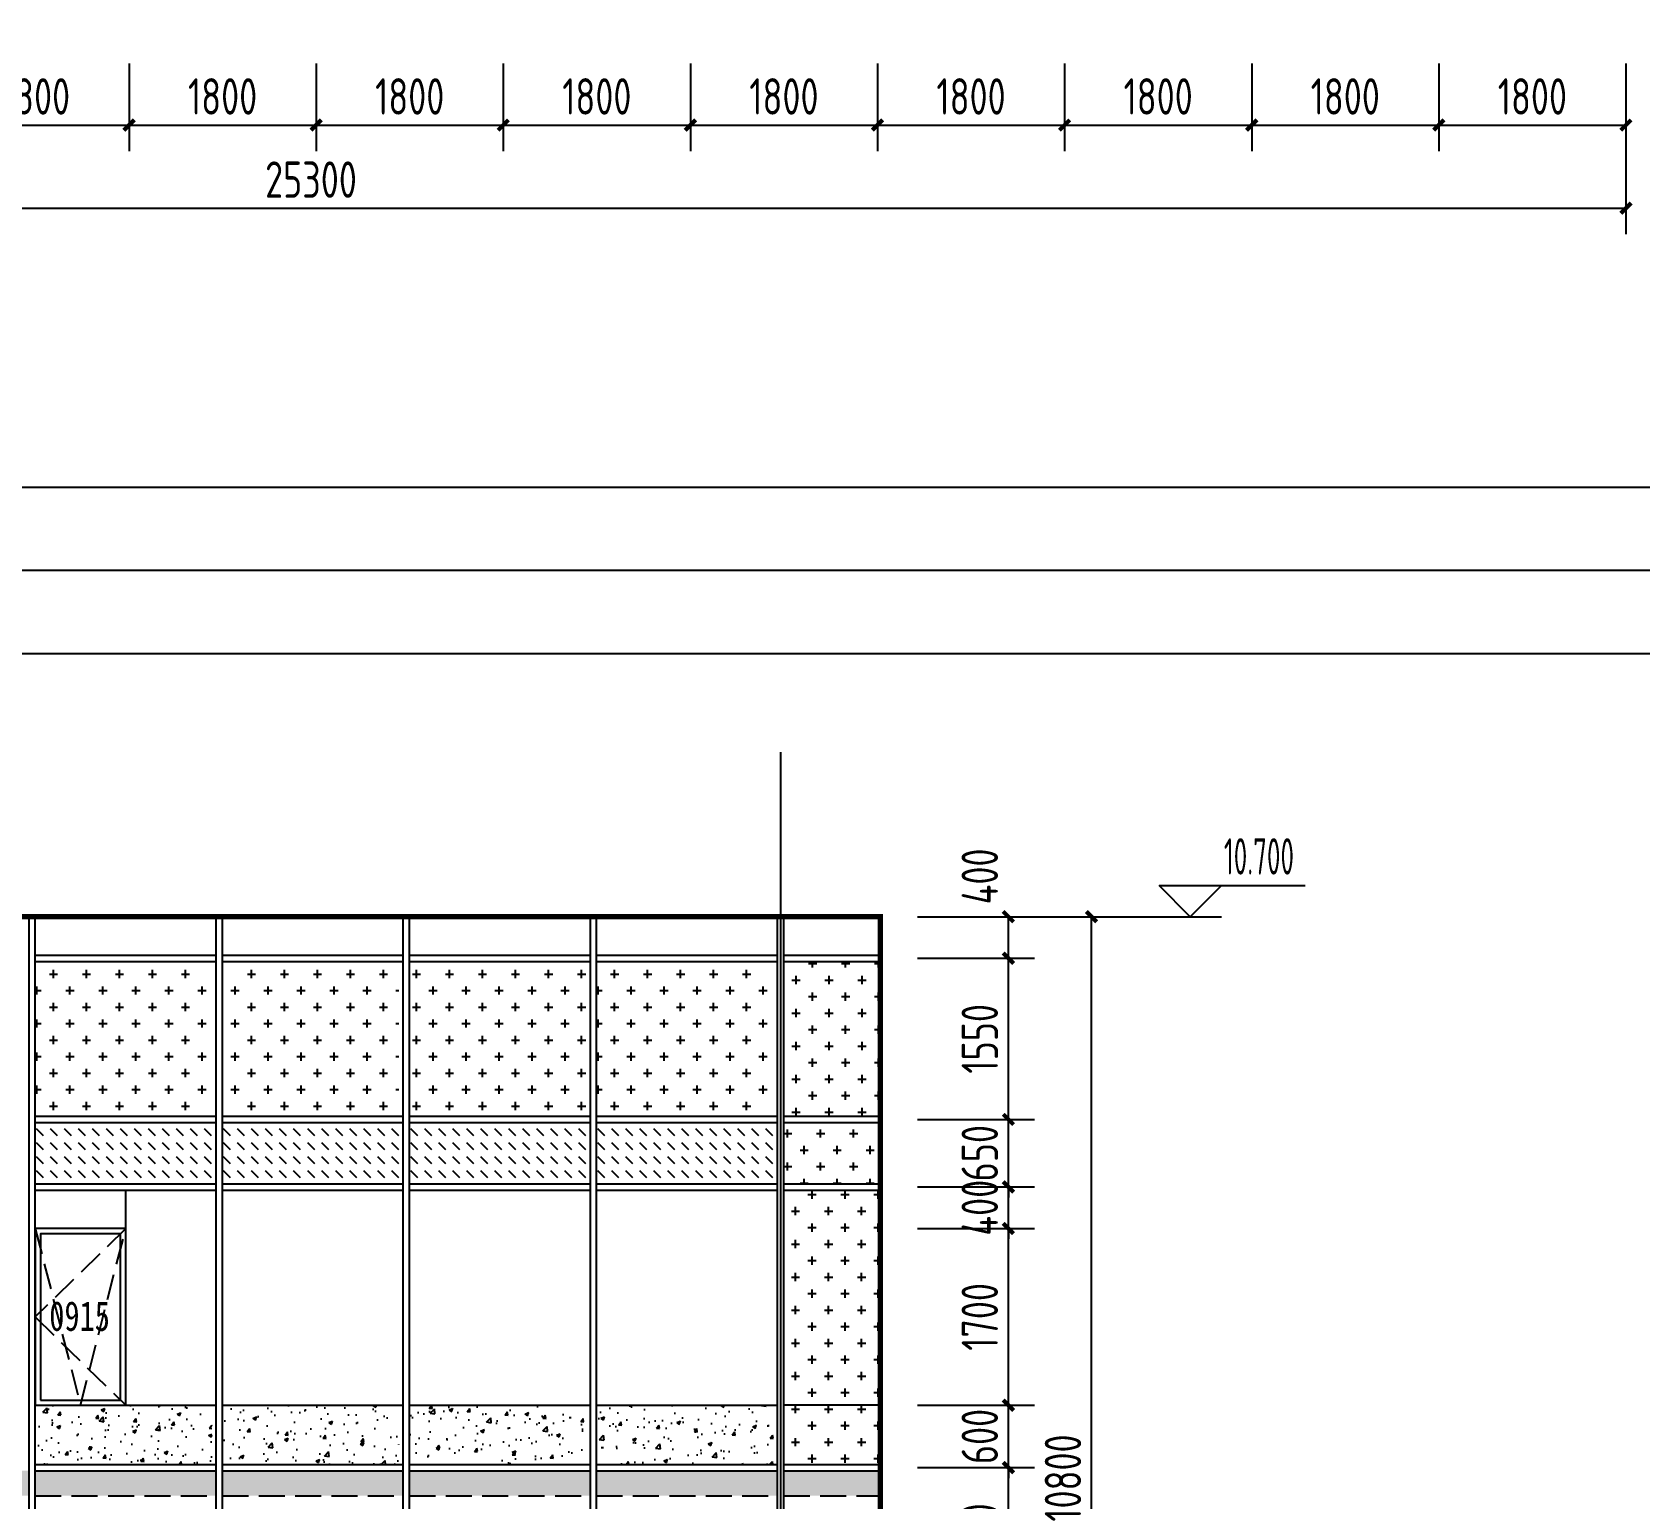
# Model space of a CAD drawing. Extents: x -280168 to 205214, y -148835 to -64913.
# Drawn here: x -179630 to -164164, y -136864 to -122756 of the extents above; entities that cross this region are included whole.
import ezdxf

# ---------------------------------------------------------------- set-up
doc = ezdxf.new("R2010")
doc.units = 0
doc.header["$LTSCALE"] = 1000
doc.header["$MEASUREMENT"] = 0
doc.linetypes.add('DASH', pattern=[0.35, 0.25, -0.1])
for name, color, linetype in [('01-标注_尺寸', 124, 'Continuous'), ('01-标注_标高', 200, 'Continuous'), ('02-TEXT_标注', 130, 'Continuous'), ('05-填充_156', 156, 'Continuous'), ('05-填充_天正', 14, 'Continuous'), ('A-0-图名图例', 2, 'Continuous'), ('A-C_玻璃幕墙', 140, 'Continuous'), ('A-C_窗', 140, 'Continuous'), ('E-立面轮廓', 241, 'Continuous')]:
    doc.layers.add(name, color=color, linetype=linetype)
doc.layers.add('04-不打印_辅助线', color=165, linetype='Continuous', plot=False)
doc.styles.add('_TCH_DIM', font='ros1.shx', dxfattribs={"width": 0.75, "bigfont": 'jd.shx'})
doc.styles.add('_TCH_DIM_T3', font='ros1.shx', dxfattribs={"width": 0.85, "bigfont": 'jd.shx'})
doc.styles.get("Standard").update_dxf_attribs({"font": 'STXIHEI_0.TTF', "width": 0.75})
doc.dimstyles.new('_TCH_ARCH&&100', dxfattribs={"dimtxt": 350, "dimasz": 100, "dimexe": 250, "dimexo": 300, "dimgap": 100, "dimtad": 1, "dimdec": 0, "dimzin": 0, "dimdsep": 46, "dimtxsty": '_TCH_DIM_T3', "dimblk": 'ARCHTICK', "dimcen": 0.09, "dimclrt": 7, "dimazin": 2, "dimtfac": 1, "dimtdec": 0, "dimtix": 1, "dimtmove": 2, "dimatfit": 3, "dimfxl": 0, "dimtolj": 1, "dimtzin": 0, "dimarcsym": 0})

# ---------------------------------------------------------------- blocks, each defined once
blk = doc.blocks.new('*U623')
at = {"layer": 'A-C_玻璃幕墙'}
for p, q in [((-870, 30), (870, 30)), ((-870, -30), (870, -30))]:
    blk.add_line(p, q, dxfattribs=at)
blk = doc.blocks.new('*U624')
at = {"layer": 'A-C_玻璃幕墙', "color": 0, "linetype": 'ByBlock', "lineweight": -2, "transparency": 16777216}
for p in [(-5400, 0), (-3600, 0), (-1800, 0), (0, 0)]:
    blk.add_blockref('*U623', p, dxfattribs=at)
blk = doc.blocks.new('*U625')
at = {"layer": 'A-C_玻璃幕墙'}
for p, q in [((-870, 30), (870, 30)), ((-870, -30), (870, -30))]:
    blk.add_line(p, q, dxfattribs=at)
blk = doc.blocks.new('*U626')
at = {"layer": 'A-C_玻璃幕墙', "color": 0, "linetype": 'ByBlock', "lineweight": -2, "transparency": 16777216}
for p in [(-5400, 0), (-3600, 0), (-1800, 0), (0, 0)]:
    blk.add_blockref('*U625', p, dxfattribs=at)
blk = doc.blocks.new('*U627')
at = {"layer": 'A-C_玻璃幕墙'}
for p, q in [((-870, 30), (870, 30)), ((-870, -30), (870, -30))]:
    blk.add_line(p, q, dxfattribs=at)
blk = doc.blocks.new('*U628')
at = {"layer": 'A-C_玻璃幕墙', "color": 0, "linetype": 'ByBlock', "lineweight": -2, "transparency": 16777216}
for p in [(-5400, 0), (-3600, 0), (-1800, 0), (0, 0)]:
    blk.add_blockref('*U627', p, dxfattribs=at)
blk = doc.blocks.new('*U629')
at = {"layer": 'A-C_玻璃幕墙'}
blk.add_line((-870, 0), (870, 0), dxfattribs=at)
blk = doc.blocks.new('*U630')
at = {"layer": 'A-C_玻璃幕墙', "color": 0, "linetype": 'ByBlock', "lineweight": -2, "transparency": 16777216}
for p in [(-5400, 0), (-3600, 0), (-1800, 0), (0, 0)]:
    blk.add_blockref('*U629', p, dxfattribs=at)
blk = doc.blocks.new('*U631')
at = {"layer": '05-填充_156'}
h = blk.add_hatch(dxfattribs=at)
h.set_pattern_fill('CROSS', color=136, scale=100)
h.set_pattern_definition([(0, (-156128.72, 157902.89), (158.75, 158.75), [79.375, -238.125]), (90, (-156089.03, 157863.2), (-158.75, 158.75), [79.375, -238.125])])
h.paths.add_polyline_path([(-1320, 920), (378, 920), (378, -570), (-1320, -570)])
blk = doc.blocks.new('*U632')
at = {"color": 0, "linetype": 'ByBlock', "lineweight": -2, "transparency": 16777216}
for p in [(-5400, 0), (-3600, 0), (-1800, 0), (0, 0)]:
    blk.add_blockref('*U631', p, dxfattribs=at)
blk = doc.blocks.new('*U619')
at = {"layer": '05-填充_天正'}
h = blk.add_hatch(dxfattribs=at)
h.set_pattern_fill('AR-CONC', color=256, scale=200)
h.set_pattern_definition([(50, (-156128.72, 161537.9), (364.36934, -31.87817), [38.1, -419.1]), (355, (-156128.72, 161537.9), (-70.48565, 382.1133), [30.48, -335.28]), (100.451, (-156098.36, 161535.23), (293.885, 350.2334), [32.38, -356.18]), (46.1842, (-156128.7, 161639.5), (542.1581, -84.0847), [57.15, -628.65]), (96.6356, (-156083.54, 161632.5), (474.8085, 494.8511), [48.57, -534.27]), (351.184, (-156128.7, 161639.5), (474.8092, 494.8502), [45.72, -502.92]), (21, (-156077.92, 161614.1), (303.22976, -204.53104), [38.1, -419.1]), (326, (-156077.92, 161614.1), (123.60406, 368.37593), [30.48, -335.28]), (71.4514, (-156052.65, 161597.04), (426.833, 163.8457), [32.38, -356.18]), (37.5, (-156128.72, 161537.89), (6.17721, 169.11008), [0, -331.216, 0, -340.36, 0, -336.55]), (7.5, (-156128.72, 161537.89), (133.63933, 200.36115), [0, -194.056, 0, -323.596, 0, -128.27]), (327.5, (-156242, 161537.89), (271.18119, -11.45749), [0, -127, 0, -396.24, 0, -525.78]), (317.5, (-156292.8, 161537.89), (296.25836, 50.85298), [0, -165.1, 0, -263.144, 0, -373.38])])
h.paths.add_polyline_path([(-420, 285), (1278, 285), (1278, -285), (-420, -285)])
blk = doc.blocks.new('*U620')
at = {"color": 0, "linetype": 'ByBlock', "lineweight": -2, "transparency": 16777216}
for p in [(-5400, 0), (-3600, 0), (-1800, 0), (0, 0)]:
    blk.add_blockref('*U619', p, dxfattribs=at)
blk = doc.blocks.new('*U643')
at = {"layer": 'A-C_玻璃幕墙'}
for p, q in [((-30, -2025), (-30, 8675)), ((30, -2025), (30, 8675))]:
    blk.add_line(p, q, dxfattribs=at)
blk = doc.blocks.new('*U644')
at = {"layer": 'A-C_玻璃幕墙', "color": 0, "linetype": 'ByBlock', "lineweight": -2, "transparency": 16777216}
for p in [(-7200, 0), (-5400, 0), (-3600, 0), (-1800, 0), (0, 0)]:
    blk.add_blockref('*U643', p, dxfattribs=at)
blk = doc.blocks.new('*U645')
at = {"layer": 'A-C_玻璃幕墙'}
for p, q in [((-870, 30), (870, 30)), ((-870, -30), (870, -30))]:
    blk.add_line(p, q, dxfattribs=at)
blk = doc.blocks.new('*U646')
at = {"layer": 'A-C_玻璃幕墙', "color": 0, "linetype": 'ByBlock', "lineweight": -2, "transparency": 16777216}
for p in [(-5400, 0), (-3600, 0), (-1800, 0), (0, 0)]:
    blk.add_blockref('*U645', p, dxfattribs=at)
blk = doc.blocks.new('A$C145657A9')
for points in [[(15, -2075), (885, -2075), (885, -375), (15, -375)], [(65, -2025), (835, -2025), (835, -425), (65, -425)]]:
    blk.add_lwpolyline(points, close=True)
at = {"linetype": 'DASH'}
for points in [[(15, -375), (450, -2075), (885, -375)], [(885, -375), (15, -1225), (885, -2075)]]:
    blk.add_lwpolyline(points, dxfattribs=at)
at = {"layer": '04-不打印_辅助线', "width": 0.75}
blk.add_text('0915', height=285.4, dxfattribs=at).set_placement((150, -1359))
blk = doc.blocks.new('*U659')
at = {"layer": 'A-C_窗'}
blk.add_line((435, -1035), (435, 1035), dxfattribs=at)
blk.add_blockref('A$C145657A9', (-450, 1040), dxfattribs=at)
blk = doc.blocks.new('*U660')
at = {"color": 0, "linetype": 'ByBlock', "lineweight": -2, "transparency": 16777216}
blk.add_blockref('*U659', (0, 0), dxfattribs=at)
blk = doc.blocks.new('_ArchTick')
at = {"color": 0, "linetype": 'ByBlock', "const_width": 0.4}
blk.add_lwpolyline([(-0.5, -0.5), (0.5, 0.5)], dxfattribs=at)
blk = doc.blocks.new('*D1050')
at = {"layer": '01-标注_尺寸', "color": 0, "lineweight": -2, "transparency": 16777216}
for p, q in [((-180498, -123056), (-180498, -123899)), ((-178698, -123056), (-178698, -123899)), ((-180498, -123649), (-178698, -123649))]:
    blk.add_line(p, q, dxfattribs=at)
at = {"layer": 'Defpoints', "color": 0, "transparency": 16777216}
for p in [(-180498, -122756), (-178698, -122756), (-178698, -123649)]:
    blk.add_point(p, dxfattribs=at)
at = {"layer": '01-标注_尺寸', "color": 0, "lineweight": -2, "transparency": 16777216, "xscale": 100, "yscale": 100, "zscale": 100, "rotation": 180}
blk.add_blockref('_ArchTick', (-180498, -123649), dxfattribs=at)
at = {"layer": '01-标注_尺寸', "color": 0, "lineweight": -2, "transparency": 16777216, "xscale": 100, "yscale": 100, "zscale": 100}
blk.add_blockref('_ArchTick', (-178698, -123649), dxfattribs=at)
at = {"layer": '01-标注_尺寸', "color": 7, "transparency": 16777216, "insert": (-179598, -123374), "char_height": 350, "attachment_point": 5, "style": '_TCH_DIM_T3'}
blk.add_mtext('\\A1;1800', dxfattribs=at)
blk = doc.blocks.new('*D1051')
at = {"layer": '01-标注_尺寸', "color": 0, "lineweight": -2, "transparency": 16777216}
for p, q in [((-178698, -123056), (-178698, -123899)), ((-176898, -123056), (-176898, -123899)), ((-178698, -123649), (-176898, -123649))]:
    blk.add_line(p, q, dxfattribs=at)
at = {"layer": 'Defpoints', "color": 0, "transparency": 16777216}
for p in [(-178698, -122756), (-176898, -122756), (-176898, -123649)]:
    blk.add_point(p, dxfattribs=at)
at = {"layer": '01-标注_尺寸', "color": 0, "lineweight": -2, "transparency": 16777216, "xscale": 100, "yscale": 100, "zscale": 100, "rotation": 180}
blk.add_blockref('_ArchTick', (-178698, -123649), dxfattribs=at)
at = {"layer": '01-标注_尺寸', "color": 0, "lineweight": -2, "transparency": 16777216, "xscale": 100, "yscale": 100, "zscale": 100}
blk.add_blockref('_ArchTick', (-176898, -123649), dxfattribs=at)
at = {"layer": '01-标注_尺寸', "color": 7, "transparency": 16777216, "insert": (-177798, -123374), "char_height": 350, "attachment_point": 5, "style": '_TCH_DIM_T3'}
blk.add_mtext('\\A1;1800', dxfattribs=at)
blk = doc.blocks.new('*D1052')
at = {"layer": '01-标注_尺寸', "color": 0, "lineweight": -2, "transparency": 16777216}
for p, q in [((-176898, -123056), (-176898, -123899)), ((-175098, -123056), (-175098, -123899)), ((-176898, -123649), (-175098, -123649))]:
    blk.add_line(p, q, dxfattribs=at)
at = {"layer": 'Defpoints', "color": 0, "transparency": 16777216}
for p in [(-176898, -122756), (-175098, -122756), (-175098, -123649)]:
    blk.add_point(p, dxfattribs=at)
at = {"layer": '01-标注_尺寸', "color": 0, "lineweight": -2, "transparency": 16777216, "xscale": 100, "yscale": 100, "zscale": 100, "rotation": 180}
blk.add_blockref('_ArchTick', (-176898, -123649), dxfattribs=at)
at = {"layer": '01-标注_尺寸', "color": 0, "lineweight": -2, "transparency": 16777216, "xscale": 100, "yscale": 100, "zscale": 100}
blk.add_blockref('_ArchTick', (-175098, -123649), dxfattribs=at)
at = {"layer": '01-标注_尺寸', "color": 7, "transparency": 16777216, "insert": (-175998, -123374), "char_height": 350, "attachment_point": 5, "style": '_TCH_DIM_T3'}
blk.add_mtext('\\A1;1800', dxfattribs=at)
blk = doc.blocks.new('*D1053')
at = {"layer": '01-标注_尺寸', "color": 0, "lineweight": -2, "transparency": 16777216}
for p, q in [((-175098, -123056), (-175098, -123899)), ((-173298, -123056), (-173298, -123899)), ((-175098, -123649), (-173298, -123649))]:
    blk.add_line(p, q, dxfattribs=at)
at = {"layer": 'Defpoints', "color": 0, "transparency": 16777216}
for p in [(-175098, -122756), (-173298, -122756), (-173298, -123649)]:
    blk.add_point(p, dxfattribs=at)
at = {"layer": '01-标注_尺寸', "color": 0, "lineweight": -2, "transparency": 16777216, "xscale": 100, "yscale": 100, "zscale": 100, "rotation": 180}
blk.add_blockref('_ArchTick', (-175098, -123649), dxfattribs=at)
at = {"layer": '01-标注_尺寸', "color": 0, "lineweight": -2, "transparency": 16777216, "xscale": 100, "yscale": 100, "zscale": 100}
blk.add_blockref('_ArchTick', (-173298, -123649), dxfattribs=at)
at = {"layer": '01-标注_尺寸', "color": 7, "transparency": 16777216, "insert": (-174198, -123374), "char_height": 350, "attachment_point": 5, "style": '_TCH_DIM_T3'}
blk.add_mtext('\\A1;1800', dxfattribs=at)
blk = doc.blocks.new('*D1054')
at = {"layer": '01-标注_尺寸', "color": 0, "lineweight": -2, "transparency": 16777216}
for p, q in [((-173298, -123056), (-173298, -123899)), ((-171498, -123056), (-171498, -123899)), ((-173298, -123649), (-171498, -123649))]:
    blk.add_line(p, q, dxfattribs=at)
at = {"layer": 'Defpoints', "color": 0, "transparency": 16777216}
for p in [(-173298, -122756), (-171498, -122756), (-171498, -123649)]:
    blk.add_point(p, dxfattribs=at)
at = {"layer": '01-标注_尺寸', "color": 0, "lineweight": -2, "transparency": 16777216, "xscale": 100, "yscale": 100, "zscale": 100, "rotation": 180}
blk.add_blockref('_ArchTick', (-173298, -123649), dxfattribs=at)
at = {"layer": '01-标注_尺寸', "color": 0, "lineweight": -2, "transparency": 16777216, "xscale": 100, "yscale": 100, "zscale": 100}
blk.add_blockref('_ArchTick', (-171498, -123649), dxfattribs=at)
at = {"layer": '01-标注_尺寸', "color": 7, "transparency": 16777216, "insert": (-172398, -123374), "char_height": 350, "attachment_point": 5, "style": '_TCH_DIM_T3'}
blk.add_mtext('\\A1;1800', dxfattribs=at)
blk = doc.blocks.new('*D1055')
at = {"layer": '01-标注_尺寸', "color": 0, "lineweight": -2, "transparency": 16777216}
for p, q in [((-171498, -123056), (-171498, -123899)), ((-169698, -123056), (-169698, -123899)), ((-171498, -123649), (-169698, -123649))]:
    blk.add_line(p, q, dxfattribs=at)
at = {"layer": 'Defpoints', "color": 0, "transparency": 16777216}
for p in [(-171498, -122756), (-169698, -122756), (-169698, -123649)]:
    blk.add_point(p, dxfattribs=at)
at = {"layer": '01-标注_尺寸', "color": 0, "lineweight": -2, "transparency": 16777216, "xscale": 100, "yscale": 100, "zscale": 100, "rotation": 180}
blk.add_blockref('_ArchTick', (-171498, -123649), dxfattribs=at)
at = {"layer": '01-标注_尺寸', "color": 0, "lineweight": -2, "transparency": 16777216, "xscale": 100, "yscale": 100, "zscale": 100}
blk.add_blockref('_ArchTick', (-169698, -123649), dxfattribs=at)
at = {"layer": '01-标注_尺寸', "color": 7, "transparency": 16777216, "insert": (-170598, -123374), "char_height": 350, "attachment_point": 5, "style": '_TCH_DIM_T3'}
blk.add_mtext('\\A1;1800', dxfattribs=at)
blk = doc.blocks.new('*D1056')
at = {"layer": '01-标注_尺寸', "color": 0, "lineweight": -2, "transparency": 16777216}
for p, q in [((-169698, -123056), (-169698, -123899)), ((-167898, -123056), (-167898, -123899)), ((-169698, -123649), (-167898, -123649))]:
    blk.add_line(p, q, dxfattribs=at)
at = {"layer": 'Defpoints', "color": 0, "transparency": 16777216}
for p in [(-169698, -122756), (-167898, -122756), (-167898, -123649)]:
    blk.add_point(p, dxfattribs=at)
at = {"layer": '01-标注_尺寸', "color": 0, "lineweight": -2, "transparency": 16777216, "xscale": 100, "yscale": 100, "zscale": 100, "rotation": 180}
blk.add_blockref('_ArchTick', (-169698, -123649), dxfattribs=at)
at = {"layer": '01-标注_尺寸', "color": 0, "lineweight": -2, "transparency": 16777216, "xscale": 100, "yscale": 100, "zscale": 100}
blk.add_blockref('_ArchTick', (-167898, -123649), dxfattribs=at)
at = {"layer": '01-标注_尺寸', "color": 7, "transparency": 16777216, "insert": (-168798, -123374), "char_height": 350, "attachment_point": 5, "style": '_TCH_DIM_T3'}
blk.add_mtext('\\A1;1800', dxfattribs=at)
blk = doc.blocks.new('*D1057')
at = {"layer": '01-标注_尺寸', "color": 0, "lineweight": -2, "transparency": 16777216}
for p, q in [((-167898, -123056), (-167898, -123899)), ((-166098, -123056), (-166098, -123899)), ((-167898, -123649), (-166098, -123649))]:
    blk.add_line(p, q, dxfattribs=at)
at = {"layer": 'Defpoints', "color": 0, "transparency": 16777216}
for p in [(-167898, -122756), (-166098, -122756), (-166098, -123649)]:
    blk.add_point(p, dxfattribs=at)
at = {"layer": '01-标注_尺寸', "color": 0, "lineweight": -2, "transparency": 16777216, "xscale": 100, "yscale": 100, "zscale": 100, "rotation": 180}
blk.add_blockref('_ArchTick', (-167898, -123649), dxfattribs=at)
at = {"layer": '01-标注_尺寸', "color": 0, "lineweight": -2, "transparency": 16777216, "xscale": 100, "yscale": 100, "zscale": 100}
blk.add_blockref('_ArchTick', (-166098, -123649), dxfattribs=at)
at = {"layer": '01-标注_尺寸', "color": 7, "transparency": 16777216, "insert": (-166998, -123374), "char_height": 350, "attachment_point": 5, "style": '_TCH_DIM_T3'}
blk.add_mtext('\\A1;1800', dxfattribs=at)
blk = doc.blocks.new('*D1058')
at = {"layer": '01-标注_尺寸', "color": 0, "lineweight": -2, "transparency": 16777216}
for p, q in [((-166098, -123056), (-166098, -123899)), ((-164298, -123056), (-164298, -123899)), ((-166098, -123649), (-164298, -123649))]:
    blk.add_line(p, q, dxfattribs=at)
at = {"layer": 'Defpoints', "color": 0, "transparency": 16777216}
for p in [(-166098, -122756), (-164298, -122756), (-164298, -123649)]:
    blk.add_point(p, dxfattribs=at)
at = {"layer": '01-标注_尺寸', "color": 0, "lineweight": -2, "transparency": 16777216, "xscale": 100, "yscale": 100, "zscale": 100, "rotation": 180}
blk.add_blockref('_ArchTick', (-166098, -123649), dxfattribs=at)
at = {"layer": '01-标注_尺寸', "color": 0, "lineweight": -2, "transparency": 16777216, "xscale": 100, "yscale": 100, "zscale": 100}
blk.add_blockref('_ArchTick', (-164298, -123649), dxfattribs=at)
at = {"layer": '01-标注_尺寸', "color": 7, "transparency": 16777216, "insert": (-165198, -123374), "char_height": 350, "attachment_point": 5, "style": '_TCH_DIM_T3'}
blk.add_mtext('\\A1;1800', dxfattribs=at)
blk = doc.blocks.new('*D1059')
at = {"layer": '01-标注_尺寸', "color": 0, "lineweight": -2, "transparency": 16777216}
for p, q in [((-189598, -123856), (-189598, -124699)), ((-164298, -123856), (-164298, -124699)), ((-189598, -124449), (-164298, -124449))]:
    blk.add_line(p, q, dxfattribs=at)
at = {"layer": 'Defpoints', "color": 0, "transparency": 16777216}
for p in [(-189598, -123556), (-164298, -123556), (-164298, -124449)]:
    blk.add_point(p, dxfattribs=at)
at = {"layer": '01-标注_尺寸', "color": 0, "lineweight": -2, "transparency": 16777216, "xscale": 100, "yscale": 100, "zscale": 100, "rotation": 180}
blk.add_blockref('_ArchTick', (-189598, -124449), dxfattribs=at)
at = {"layer": '01-标注_尺寸', "color": 0, "lineweight": -2, "transparency": 16777216, "xscale": 100, "yscale": 100, "zscale": 100}
blk.add_blockref('_ArchTick', (-164298, -124449), dxfattribs=at)
at = {"layer": '01-标注_尺寸', "color": 7, "transparency": 16777216, "insert": (-176948, -124174), "char_height": 350, "attachment_point": 5, "style": '_TCH_DIM_T3'}
blk.add_mtext('\\A1;25300', dxfattribs=at)
blk = doc.blocks.new('*D1160')
at = {"layer": '01-标注_尺寸', "color": 0, "lineweight": -2, "transparency": 16777216}
for p, q in [((-171114, -136564), (-169989, -136564)), ((-170239, -137914), (-170239, -136564)), ((-171114, -137914), (-169989, -137914))]:
    blk.add_line(p, q, dxfattribs=at)
at = {"layer": 'Defpoints', "color": 0, "transparency": 16777216}
for p in [(-171414, -136564), (-170239, -136564), (-171414, -137914)]:
    blk.add_point(p, dxfattribs=at)
at = {"layer": '01-标注_尺寸', "color": 0, "lineweight": -2, "transparency": 16777216, "xscale": 100, "yscale": 100, "zscale": 100}
for p, rotation in [((-170239, -136564), 90), ((-170239, -137914), 270)]:
    blk.add_blockref('_ArchTick', p, dxfattribs=dict(at, rotation=rotation))
at = {"layer": '01-标注_尺寸', "color": 7, "transparency": 16777216, "insert": (-170514, -137239), "char_height": 350, "attachment_point": 5, "rotation": 90, "style": '_TCH_DIM_T3'}
blk.add_mtext('\\A1;1350', dxfattribs=at)
blk = doc.blocks.new('*D1161')
at = {"layer": '01-标注_尺寸', "color": 0, "lineweight": -2, "transparency": 16777216}
for p, q in [((-170239, -135964), (-170239, -135864)), ((-171114, -135964), (-169989, -135964)), ((-170239, -136564), (-170239, -135964)), ((-171114, -136564), (-169989, -136564)), ((-170239, -136564), (-170239, -136664))]:
    blk.add_line(p, q, dxfattribs=at)
at = {"layer": 'Defpoints', "color": 0, "transparency": 16777216}
for p in [(-171414, -135964), (-170239, -135964), (-171414, -136564)]:
    blk.add_point(p, dxfattribs=at)
at = {"layer": '01-标注_尺寸', "color": 0, "lineweight": -2, "transparency": 16777216, "xscale": 100, "yscale": 100, "zscale": 100}
for p, rotation in [((-170239, -135964), 270), ((-170239, -136564), 90)]:
    blk.add_blockref('_ArchTick', p, dxfattribs=dict(at, rotation=rotation))
at = {"layer": '01-标注_尺寸', "color": 7, "transparency": 16777216, "insert": (-170514, -136264), "char_height": 350, "attachment_point": 5, "rotation": 90, "style": '_TCH_DIM_T3'}
blk.add_mtext('\\A1;600', dxfattribs=at)
blk = doc.blocks.new('*D1162')
at = {"layer": '01-标注_尺寸', "color": 0, "lineweight": -2, "transparency": 16777216}
for p, q in [((-171114, -134264), (-169989, -134264)), ((-170239, -135964), (-170239, -134264)), ((-171114, -135964), (-169989, -135964))]:
    blk.add_line(p, q, dxfattribs=at)
at = {"layer": 'Defpoints', "color": 0, "transparency": 16777216}
for p in [(-171414, -134264), (-170239, -134264), (-171414, -135964)]:
    blk.add_point(p, dxfattribs=at)
at = {"layer": '01-标注_尺寸', "color": 0, "lineweight": -2, "transparency": 16777216, "xscale": 100, "yscale": 100, "zscale": 100}
for p, rotation in [((-170239, -134264), 90), ((-170239, -135964), 270)]:
    blk.add_blockref('_ArchTick', p, dxfattribs=dict(at, rotation=rotation))
at = {"layer": '01-标注_尺寸', "color": 7, "transparency": 16777216, "insert": (-170514, -135114), "char_height": 350, "attachment_point": 5, "rotation": 90, "style": '_TCH_DIM_T3'}
blk.add_mtext('\\A1;1700', dxfattribs=at)
blk = doc.blocks.new('*D1163')
at = {"layer": '01-标注_尺寸', "color": 0, "lineweight": -2, "transparency": 16777216}
for p, q in [((-170239, -133864), (-170239, -133764)), ((-171114, -133864), (-169989, -133864)), ((-170239, -134264), (-170239, -133864)), ((-171114, -134264), (-169989, -134264)), ((-170239, -134264), (-170239, -134364))]:
    blk.add_line(p, q, dxfattribs=at)
at = {"layer": 'Defpoints', "color": 0, "transparency": 16777216}
for p in [(-171414, -133864), (-170239, -133864), (-171414, -134264)]:
    blk.add_point(p, dxfattribs=at)
at = {"layer": '01-标注_尺寸', "color": 0, "lineweight": -2, "transparency": 16777216, "xscale": 100, "yscale": 100, "zscale": 100}
for p, rotation in [((-170239, -133864), 270), ((-170239, -134264), 90)]:
    blk.add_blockref('_ArchTick', p, dxfattribs=dict(at, rotation=rotation))
at = {"layer": '01-标注_尺寸', "color": 7, "transparency": 16777216, "insert": (-170514, -134064), "char_height": 350, "attachment_point": 5, "rotation": 90, "style": '_TCH_DIM_T3'}
blk.add_mtext('\\A1;400', dxfattribs=at)
blk = doc.blocks.new('*D1164')
at = {"layer": '01-标注_尺寸', "color": 0, "lineweight": -2, "transparency": 16777216}
for p, q in [((-170239, -133214), (-170239, -133114)), ((-171114, -133214), (-169989, -133214)), ((-170239, -133864), (-170239, -133214)), ((-171114, -133864), (-169989, -133864)), ((-170239, -133864), (-170239, -133964))]:
    blk.add_line(p, q, dxfattribs=at)
at = {"layer": 'Defpoints', "color": 0, "transparency": 16777216}
for p in [(-171414, -133214), (-170239, -133214), (-171414, -133864)]:
    blk.add_point(p, dxfattribs=at)
at = {"layer": '01-标注_尺寸', "color": 0, "lineweight": -2, "transparency": 16777216, "xscale": 100, "yscale": 100, "zscale": 100}
for p, rotation in [((-170239, -133214), 270), ((-170239, -133864), 90)]:
    blk.add_blockref('_ArchTick', p, dxfattribs=dict(at, rotation=rotation))
at = {"layer": '01-标注_尺寸', "color": 7, "transparency": 16777216, "insert": (-170514, -133539), "char_height": 350, "attachment_point": 5, "rotation": 90, "style": '_TCH_DIM_T3'}
blk.add_mtext('\\A1;650', dxfattribs=at)
blk = doc.blocks.new('*D1165')
at = {"layer": '01-标注_尺寸', "color": 0, "lineweight": -2, "transparency": 16777216}
for p, q in [((-171114, -131664), (-169989, -131664)), ((-170239, -133214), (-170239, -131664)), ((-171114, -133214), (-169989, -133214))]:
    blk.add_line(p, q, dxfattribs=at)
at = {"layer": 'Defpoints', "color": 0, "transparency": 16777216}
for p in [(-171414, -131664), (-170239, -131664), (-171414, -133214)]:
    blk.add_point(p, dxfattribs=at)
at = {"layer": '01-标注_尺寸', "color": 0, "lineweight": -2, "transparency": 16777216, "xscale": 100, "yscale": 100, "zscale": 100}
for p, rotation in [((-170239, -131664), 90), ((-170239, -133214), 270)]:
    blk.add_blockref('_ArchTick', p, dxfattribs=dict(at, rotation=rotation))
at = {"layer": '01-标注_尺寸', "color": 7, "transparency": 16777216, "insert": (-170514, -132439), "char_height": 350, "attachment_point": 5, "rotation": 90, "style": '_TCH_DIM_T3'}
blk.add_mtext('\\A1;1550', dxfattribs=at)
blk = doc.blocks.new('*D1166')
at = {"layer": '01-标注_尺寸', "color": 0, "lineweight": -2, "transparency": 16777216}
for p, q in [((-171114, -131264), (-169989, -131264)), ((-170239, -131664), (-170239, -131264)), ((-171114, -131664), (-169989, -131664))]:
    blk.add_line(p, q, dxfattribs=at)
at = {"layer": 'Defpoints', "color": 0, "transparency": 16777216}
for p in [(-171414, -131264), (-170239, -131264), (-171414, -131664)]:
    blk.add_point(p, dxfattribs=at)
at = {"layer": '01-标注_尺寸', "color": 0, "lineweight": -2, "transparency": 16777216, "xscale": 100, "yscale": 100, "zscale": 100}
for p, rotation in [((-170239, -131264), 90), ((-170239, -131664), 270)]:
    blk.add_blockref('_ArchTick', p, dxfattribs=dict(at, rotation=rotation))
at = {"layer": '01-标注_尺寸', "color": 7, "transparency": 16777216, "insert": (-170514, -130877), "char_height": 350, "attachment_point": 5, "rotation": 90, "style": '_TCH_DIM_T3'}
blk.add_mtext('\\A1;400', dxfattribs=at)
blk = doc.blocks.new('*D1167')
at = {"layer": '01-标注_尺寸', "color": 0, "lineweight": -2, "transparency": 16777216}
for p, q in [((-170314, -131264), (-169189, -131264)), ((-169439, -142064), (-169439, -131264)), ((-170314, -142064), (-169189, -142064))]:
    blk.add_line(p, q, dxfattribs=at)
at = {"layer": 'Defpoints', "color": 0, "transparency": 16777216}
for p in [(-170614, -131264), (-169439, -131264), (-170614, -142064)]:
    blk.add_point(p, dxfattribs=at)
at = {"layer": '01-标注_尺寸', "color": 0, "lineweight": -2, "transparency": 16777216, "xscale": 100, "yscale": 100, "zscale": 100}
for p, rotation in [((-169439, -131264), 90), ((-169439, -142064), 270)]:
    blk.add_blockref('_ArchTick', p, dxfattribs=dict(at, rotation=rotation))
at = {"layer": '01-标注_尺寸', "color": 7, "transparency": 16777216, "insert": (-169714, -136664), "char_height": 350, "attachment_point": 5, "rotation": 90, "style": '_TCH_DIM_T3'}
blk.add_mtext('\\A1;10800', dxfattribs=at)

msp = doc.modelspace()

# ---------------------------------------------------------------- hatches: boundary and pattern name
at = {"layer": '05-填充_156'}
h = msp.add_hatch(dxfattribs=at)
h.set_pattern_fill('CROSS', color=136, scale=100)
h.set_pattern_definition([(0, (-327261.03, 25288.78), (158.75, 158.75), [79.375, -238.125]), (90, (-327221.34, 25249.1), (-158.75, 158.75), [79.375, -238.125])])
h.paths.add_polyline_path([(-171470.3, -133184.1), (-171470.3, -131694.1), (-172400.3, -131694.1), (-172400.3, -133184.1)])
h = msp.add_hatch(dxfattribs=at)
h.set_pattern_fill('DASH', color=256, scale=100, angle=315)
h.set_pattern_definition([(315, (-335309.03, 29958.78), (134.70384, -3e-14), [95.25, -95.25])])
h.paths.add_polyline_path([(-179600.3, -133244.1), (-177902.3, -133244.1), (-177902.3, -133834.1), (-179600.3, -133834.1)])
h = msp.add_hatch(dxfattribs=at)
h.set_pattern_fill('DASH', color=256, scale=100, angle=315)
h.set_pattern_definition([(315, (-333509.03, 29958.78), (134.70384, -3e-14), [95.25, -95.25])])
h.paths.add_polyline_path([(-177800.3, -133244.1), (-176102.3, -133244.1), (-176102.3, -133834.1), (-177800.3, -133834.1)])
h = msp.add_hatch(dxfattribs=at)
h.set_pattern_fill('DASH', color=256, scale=100, angle=315)
h.set_pattern_definition([(315, (-331709.03, 29958.78), (134.70384, -3e-14), [95.25, -95.25])])
h.paths.add_polyline_path([(-176000.3, -133244.1), (-174302.3, -133244.1), (-174302.3, -133834.1), (-176000.3, -133834.1)])
h = msp.add_hatch(dxfattribs=at)
h.set_pattern_fill('DASH', color=256, scale=100, angle=315)
h.set_pattern_definition([(315, (-329909.03, 29958.78), (134.70384, -3e-14), [95.25, -95.25])])
h.paths.add_polyline_path([(-174200.3, -133244.1), (-172502.3, -133244.1), (-172502.3, -133834.1), (-174200.3, -133834.1)])
h = msp.add_hatch(dxfattribs=at)
h.set_pattern_fill('CROSS', color=136, scale=100)
h.set_pattern_definition([(0, (0, 0), (158.75, 158.75), [79.375, -238.125]), (90, (39.69, -39.69), (-158.75, 158.75), [79.375, -238.125])])
h.paths.add_polyline_path([(-171470.3, -133834.1), (-171470.3, -133264.1), (-172400.3, -133264.1), (-172400.3, -133834.1)])
h = msp.add_hatch(dxfattribs=at)
h.set_pattern_fill('CROSS', color=136, scale=100)
h.set_pattern_definition([(0, (-229476.38, 25288.78), (158.75, 158.75), [79.375, -238.125]), (90, (-229436.7, 25249.1), (-158.75, 158.75), [79.375, -238.125])])
h.paths.add_polyline_path([(-171470.3, -136534.1), (-171470.3, -133894.1), (-172400.3, -133894.1), (-172400.3, -136534.1)])
h = msp.add_hatch(dxfattribs=at)
h.set_pattern_fill('DASH', color=256, scale=100, angle=315)
h.set_pattern_definition([(315, (0, 0), (134.70384, -3e-14), [95.25, -95.25])])
h.paths.add_polyline_path([(-190400.3, -136594.1), (-188660.3, -136594.1), (-188660.3, -136834.1), (-190400.3, -136834.1)])
h.paths.add_polyline_path([(-191530.3, -136594.1), (-190460.3, -136594.1), (-190460.3, -136834.1), (-191530.3, -136834.1)])
h.paths.add_polyline_path([(-188600.3, -136594.1), (-186860.3, -136594.1), (-186860.3, -136834.1), (-188600.3, -136834.1)])
h.paths.add_polyline_path([(-186800.3, -136594.1), (-185060.3, -136594.1), (-185060.3, -136834.1), (-186800.3, -136834.1)])
h.paths.add_polyline_path([(-185000.3, -136594.1), (-183260.3, -136594.1), (-183260.3, -136834.1), (-185000.3, -136834.1)])
h.paths.add_polyline_path([(-183200.3, -136594.1), (-181460.3, -136594.1), (-181460.3, -136834.1), (-183200.3, -136834.1)])
h.paths.add_polyline_path([(-181400.3, -136594.1), (-179660.3, -136594.1), (-179660.3, -136834.1), (-181400.3, -136834.1)])
h.paths.add_polyline_path([(-179600.3, -136594.1), (-177860.3, -136594.1), (-177860.3, -136834.1), (-179600.3, -136834.1)])
h.paths.add_polyline_path([(-177800.3, -136594.1), (-176060.3, -136594.1), (-176060.3, -136834.1), (-177800.3, -136834.1)])
h.paths.add_polyline_path([(-176000.3, -136594.1), (-174260.3, -136594.1), (-174260.3, -136834.1), (-176000.3, -136834.1)])
h.paths.add_polyline_path([(-174200.3, -136594.1), (-172460.3, -136594.1), (-172460.3, -136834.1), (-174200.3, -136834.1)])
h.paths.add_polyline_path([(-171470.3, -136594.1), (-172400.3, -136594.1), (-172400.3, -136834.1), (-171470.3, -136834.1)])

# ---------------------------------------------------------------- linework, layer by layer
at = {"layer": '01-标注_标高'}
for p, q in [((-168489.1, -131264.1), (-168789.1, -130964.1)), ((-168789.1, -130964.1), (-167385.1, -130964.1)), ((-168489.1, -131264.1), (-168189.1, -130964.1)), ((-169189.1, -131264.1), (-168189.1, -131264.1))]:
    msp.add_line(p, q, dxfattribs=at)
at = {"layer": '04-不打印_辅助线'}
msp.add_line((-172430.3, -129682.9), (-172430.3, -145166.6), dxfattribs=at)
at = {"layer": 'A-0-图名图例'}
for p, q in [((-193565.1, -127132.1), (-119465.1, -127132.1)), ((-193565.1, -127932.1), (-119465.1, -127932.1)), ((-193565.1, -128732.1), (-119465.1, -128732.1))]:
    msp.add_line(p, q, dxfattribs=at)
at = {"layer": 'A-C_玻璃幕墙'}
for p, q in [((-172400.3, -131634.1), (-171470.3, -131634.1)), ((-172400.3, -131694.1), (-171470.3, -131694.1)), ((-172400.3, -133184.1), (-171470.3, -133184.1)), ((-172400.3, -133244.1), (-171470.3, -133244.1)), ((-172400.3, -133834.1), (-171470.3, -133834.1)), ((-172400.3, -133894.1), (-171470.3, -133894.1)), ((-172400.3, -136534.1), (-171470.3, -136534.1)), ((-172400.3, -136594.1), (-171470.3, -136594.1))]:
    msp.add_line(p, q, dxfattribs=at)
at = {"layer": 'A-C_玻璃幕墙', "linetype": 'DASH'}
for p, q in [((-179600.3, -136834.1), (-177860.3, -136834.1)), ((-177800.3, -136834.1), (-176060.3, -136834.1)), ((-176000.3, -136834.1), (-174260.3, -136834.1)), ((-174200.3, -136834.1), (-172460.3, -136834.1)), ((-172400.3, -136834.1), (-171470.3, -136834.1))]:
    msp.add_line(p, q, dxfattribs=at)
at = {"layer": 'A-C_窗'}
msp.add_line((-171470.3, -135964.1), (-172400.3, -135964.1), dxfattribs=at)
at = {"layer": 'E-立面轮廓', "const_width": 50}
msp.add_lwpolyline([(-171470.3, -142064.1), (-171470.3, -131264.1), (-191530.3, -131264.1), (-191530.3, -142064.1)], dxfattribs=at)

# ---------------------------------------------------------------- block references
for name, p in [('*U632', (-172880.3, -132614.1)), ('*U660', (-179165.3, -134929.1)), ('*U620', (-173780.3, -136249.1))]:
    msp.add_blockref(name, p)
at = {"layer": 'A-C_玻璃幕墙'}
for name, p in [('*U644', (-172430.3, -139939.1)), ('*U624', (-173330.3, -131664.1)), ('*U626', (-173330.3, -133214.1)), ('*U646', (-173330.3, -133864.1)), ('*U630', (-173330.3, -135964.1)), ('*U628', (-173330.3, -136564.1))]:
    msp.add_blockref(name, p, dxfattribs=at)

# ---------------------------------------------------------------- texts
at = {"layer": '02-TEXT_标注', "style": '_TCH_DIM', "width": 0.6375}
msp.add_text('10.700', height=350, dxfattribs=at).set_placement((-168166.3, -130859.1))

# ---------------------------------------------------------------- dimensions: what is measured, and where the dimension line sits
at = {"layer": '01-标注_尺寸'}
for p1, p2, distance, picture, middle in [((-180497.6, -122755.6), (-178697.6, -122755.6), -893.4, '*D1050', (-179597.6, -123374)), ((-178697.6, -122755.6), (-176897.6, -122755.6), -893.4, '*D1051', (-177797.6, -123374)), ((-176897.6, -122755.6), (-175097.6, -122755.6), -893.4, '*D1052', (-175997.6, -123374)), ((-175097.6, -122755.6), (-173297.6, -122755.6), -893.4, '*D1053', (-174197.6, -123374)), ((-173297.6, -122755.6), (-171497.6, -122755.6), -893.4, '*D1054', (-172397.6, -123374)), ((-171497.6, -122755.6), (-169697.6, -122755.6), -893.4, '*D1055', (-170597.6, -123374)), ((-169697.6, -122755.6), (-167897.6, -122755.6), -893.4, '*D1056', (-168797.6, -123374)), ((-167897.6, -122755.6), (-166097.6, -122755.6), -893.4, '*D1057', (-166997.6, -123374)), ((-166097.6, -122755.6), (-164297.6, -122755.6), -893.4, '*D1058', (-165197.6, -123374)), ((-189597.6, -123555.6), (-164297.6, -123555.6), -893.4, '*D1059', (-176947.6, -124174)), ((-170613.7, -142064.1), (-170613.7, -131264.1), -1174.6, '*D1167', (-169714.1, -136664.1)), ((-171413.7, -133214.1), (-171413.7, -131664.1), -1174.6, '*D1165', (-170514.1, -132439.1)), ((-171413.7, -133864.1), (-171413.7, -133214.1), -1174.6, '*D1164', (-170514.1, -133539.1)), ((-171413.7, -134264.1), (-171413.7, -133864.1), -1174.6, '*D1163', (-170514.1, -134064.1)), ((-171413.7, -135964.1), (-171413.7, -134264.1), -1174.6, '*D1162', (-170514.1, -135114.1)), ((-171413.7, -136564.1), (-171413.7, -135964.1), -1174.6, '*D1161', (-170514.1, -136264.1)), ((-171413.7, -137914.1), (-171413.7, -136564.1), -1174.6, '*D1160', (-170514.1, -137239.1))]:
    dim = msp.add_aligned_dim(p1=p1, p2=p2, distance=distance, dimstyle='_TCH_ARCH&&100', dxfattribs=at)
    dim.commit()
    dim.dimension.update_dxf_attribs({"geometry": picture, "text_midpoint": middle})
dim = msp.add_linear_dim(base=(-170239.1, -131264.1), p1=(-171413.7, -131664.1), p2=(-171413.7, -131264.1), angle=90, dimstyle='_TCH_ARCH&&100', dxfattribs=at)
dim.commit()
dim.dimension.update_dxf_attribs({"geometry": '*D1166', "text_midpoint": (-170514.1, -130877.2), "dimtype": 161})

doc.saveas('drawing.dxf')
